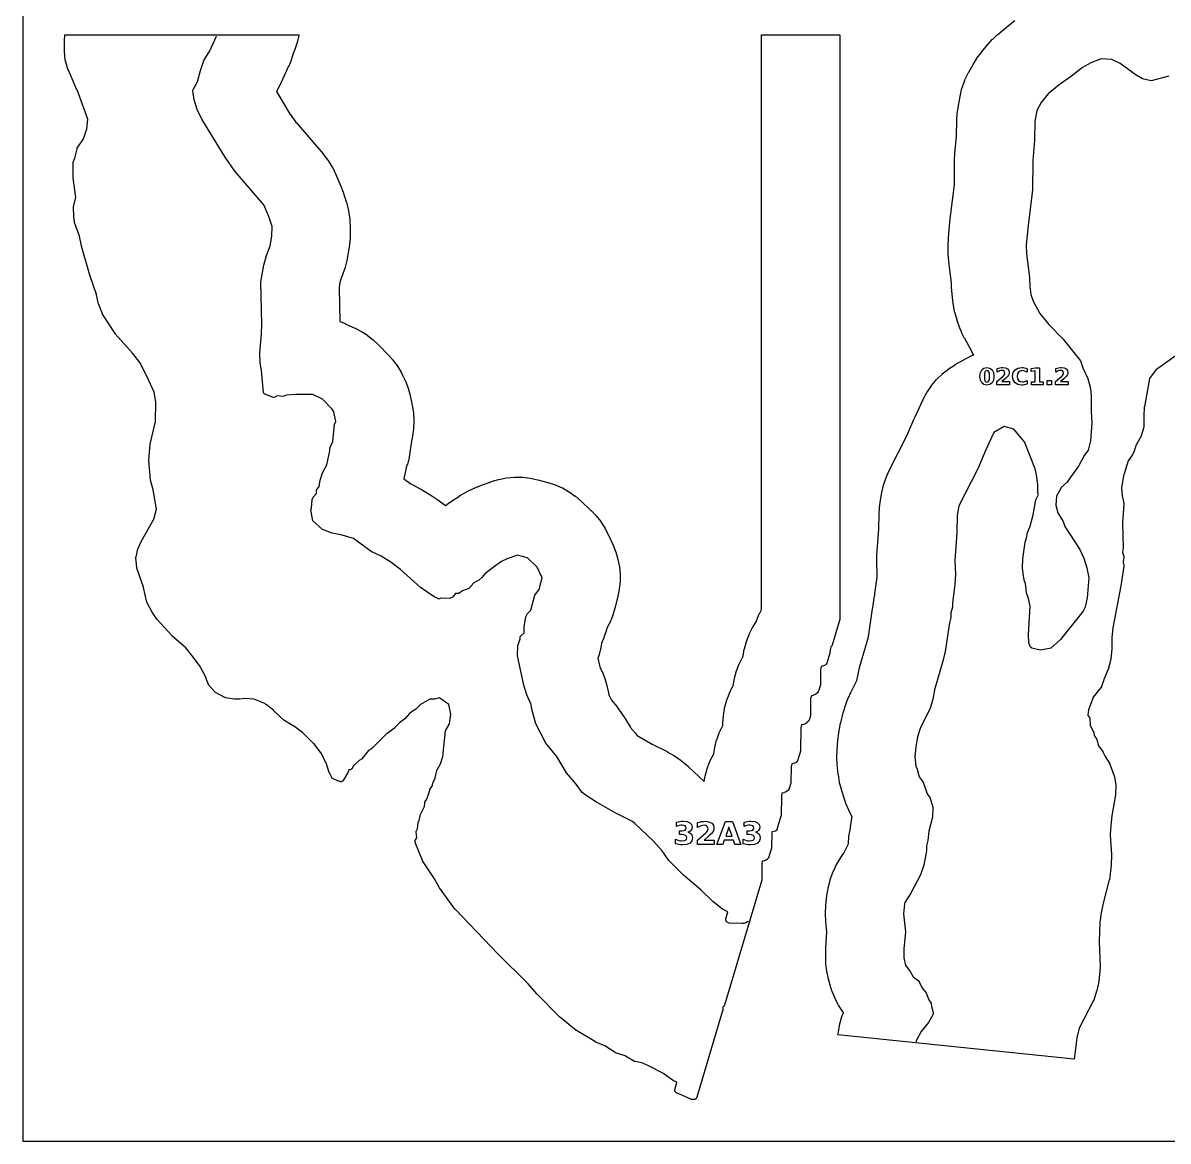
# Model space of a CAD drawing. Header units: millimetres. Extents: x 0 to 841, y 0 to 594.
# Drawn here: x 0 to 293.4, y 0 to 286.5 of the extents above; entities that cross this region are included whole.
import ezdxf

# ---------------------------------------------------------------- set-up
doc = ezdxf.new("R2010")
doc.units = ezdxf.units.MM
for name, color, linetype in [('CUT', 1, 'Continuous'), ('ENGRAVE', 5, 'Continuous'), ('SHEET_EDGE_DO_NOT_CUT', 8, 'Continuous')]:
    doc.layers.add(name, color=color, linetype=linetype)

msp = doc.modelspace()

# ---------------------------------------------------------------- linework, layer by layer
at = {"layer": 'CUT'}
msp.add_lwpolyline([(296.07, 201.75), (290.41, 197.77), (290.4, 197.76), (290.39, 197.75), (288.62, 195.44), (288.61, 195.43), (288.61, 195.42), (287.32, 188.2), (287.31, 188.17), (287.17, 185.81), (287.17, 185.79), (287.21, 183.06), (287.21, 183.01), (287.2, 182.96), (287.19, 182.91), (286.53, 180.71), (286.51, 180.66), (286.49, 180.62), (285.16, 178.22), (285.16, 178.21), (285.15, 178.19), (284.84, 177.11), (284.83, 177.07), (284.81, 177.04), (284.25, 175.88), (284.24, 175.85), (284.22, 175.81), (283.22, 174.36), (283.21, 174.35), (283.21, 174.34), (282.11, 170.97), (282.1, 170.94), (281.49, 167.51), (281.49, 167.49), (281.49, 167.48), (281.61, 165.35), (281.61, 165.34), (281.61, 165.33), (282.04, 163.48), (282.05, 163.43), (282.05, 163.38), (282.05, 163.33), (281.69, 158.45), (281.69, 158.43), (281.88, 152.01), (281.88, 151.96), (281.87, 151.92), (281.72, 150.93), (281.72, 150.92), (281.72, 150.91), (282.05, 149.93), (282.06, 149.89), (282.07, 149.85), (282.07, 149.8), (282.07, 149.76), (282.07, 149.71), (281.9, 148.4), (281.9, 148.39), (281.9, 148.37), (282.06, 147.51), (282.07, 147.46), (282.07, 147.4), (282.06, 147.35), (281.31, 142.3), (281.31, 142.28), (279.25, 131.51), (279.24, 131.49), (278.99, 129.06), (278.99, 129.03), (279, 126.12), (278.99, 126.08), (278.77, 123.61), (278.76, 123.58), (278.76, 123.54), (278.17, 121.17), (278.16, 121.13), (278.14, 121.09), (276.92, 118.25), (276.91, 118.22), (276.38, 116.46), (276.36, 116.41), (276.34, 116.37), (276.31, 116.33), (276.29, 116.29), (274.19, 113.73), (274.19, 113.71), (274.18, 113.7), (273.05, 110.53), (273.05, 110.52), (273.05, 110.51), (272.88, 109.12), (272.88, 109.1), (272.88, 109.09), (273.26, 108.51), (273.29, 108.47), (273.31, 108.42), (273.32, 108.37), (273.34, 108.32), (273.34, 108.27), (273.44, 106.55), (273.44, 106.53), (273.44, 106.52), (274.29, 104.92), (274.31, 104.88), (274.32, 104.84), (274.34, 104.79), (274.34, 104.74), (274.43, 103.93), (274.43, 103.92), (274.44, 103.91), (275.07, 103.08), (275.09, 103.04), (275.12, 103), (275.14, 102.96), (275.15, 102.91), (275.59, 101.29), (275.6, 101.28), (275.6, 101.27), (276.65, 99.84), (276.68, 99.8), (276.7, 99.76), (277.26, 98.59), (277.27, 98.57), (278.46, 96.66), (278.49, 96.62), (278.51, 96.57), (279.68, 93.36), (279.69, 93.32), (279.7, 93.28), (280.06, 91.32), (280.06, 91.26), (280.06, 91.21), (279.96, 88.79), (279.95, 88.72), (278.97, 83.37), (278.96, 83.35), (278.71, 80.85), (278.71, 80.84), (278.58, 78.55), (278.58, 78.52), (278.93, 73.37), (278.93, 73.31), (278.81, 70.79), (278.81, 70.75), (278.36, 66.98), (278.35, 66.91), (276.78, 60.95), (276.78, 60.93), (276.27, 58.48), (276.27, 58.46), (275.96, 56.03), (275.96, 56.01), (275.76, 51.2), (275.76, 51.18), (276.02, 44.67), (276.02, 44.6), (275.67, 40.94), (275.66, 40.88), (275.11, 38.49), (275.1, 38.45), (274.35, 36.11), (274.34, 36.07), (274.32, 36.03), (270.6, 28.92), (270.59, 28.91), (270.59, 28.9), (270.01, 26.45), (270.01, 26.43), (269.35, 20.96), (208.81, 27.19), (208.98, 27.93), (208.99, 27.95), (209.23, 29.62), (209.24, 29.67), (209.74, 31.62), (209.76, 31.67), (210.23, 32.95), (210.24, 32.96), (210.23, 32.97), (210.01, 33.28), (210, 33.3), (208.99, 34.82), (208.97, 34.86), (208.11, 36.47), (208.09, 36.51), (207.39, 38.18), (207.38, 38.23), (206.83, 39.97), (206.82, 40), (206.33, 41.87), (206.33, 41.89), (205.97, 43.57), (205.96, 43.61), (205.75, 45.31), (205.74, 45.35), (205.68, 47.07), (205.68, 47.09), (205.69, 49.36), (205.69, 49.38), (205.77, 51.03), (205.77, 51.05), (206, 53.5), (206, 53.52), (206, 53.53), (205.72, 56.29), (205.72, 56.32), (205.63, 58.32), (205.63, 58.38), (205.74, 60.38), (205.74, 60.41), (206, 62.89), (206.01, 62.92), (206.28, 64.72), (206.29, 64.74), (206.35, 65.08), (206.36, 65.11), (206.8, 66.88), (206.82, 66.92), (207.42, 68.63), (207.43, 68.68), (208.19, 70.32), (208.21, 70.37), (209.13, 71.95), (209.14, 71.97), (210.2, 73.62), (210.21, 73.64), (211.47, 76.02), (211.47, 76.03), (211.48, 76.04), (211.53, 76.35), (211.53, 76.38), (211.63, 77.96), (211.64, 78.02), (212.02, 80.21), (212.03, 80.24), (212.06, 80.4), (212.07, 80.43), (212.2, 81.61), (212.2, 81.65), (212.47, 83.1), (212.47, 83.12), (212.47, 83.13), (211.59, 84.76), (211.57, 84.8), (210.85, 86.53), (210.83, 86.57), (210.28, 88.36), (210.27, 88.39), (210.1, 89.03), (210.09, 89.05), (209.82, 89.76), (209.8, 89.81), (209.26, 91.82), (209.25, 91.87), (208.92, 93.94), (208.91, 93.97), (208.65, 96.48), (208.65, 96.51), (208.54, 98.36), (208.54, 98.4), (208.61, 100.25), (208.61, 100.28), (208.81, 102.73), (208.82, 102.75), (209.06, 104.61), (209.07, 104.63), (209.51, 107.12), (209.52, 107.15), (210.17, 109.73), (210.18, 109.77), (210.96, 112.15), (210.96, 112.17), (211.47, 113.56), (211.49, 113.6), (212.1, 114.95), (212.11, 114.96), (213.66, 118.04), (213.66, 118.05), (213.66, 118.06), (213.88, 119.23), (213.88, 119.26), (214.36, 121.3), (214.37, 121.33), (216.33, 128.02), (216.34, 128.03), (216.61, 129.2), (216.61, 129.22), (217.61, 135.82), (217.61, 135.85), (217.78, 136.7), (217.79, 136.73), (217.82, 137.29), (217.82, 137.34), (218.09, 139.17), (218.1, 139.22), (218.28, 139.96), (218.28, 139.97), (218.29, 139.98), (218.3, 140.28), (218.31, 140.31), (218.83, 144.5), (218.83, 144.52), (218.88, 145.46), (218.88, 145.48), (218.79, 148), (218.79, 148.03), (218.82, 150.09), (218.82, 150.12), (219.28, 156.84), (219.28, 156.85), (219.37, 160.73), (219.37, 160.74), (219.45, 162.21), (219.46, 162.25), (219.65, 163.7), (219.66, 163.72), (220.08, 166.18), (220.09, 166.21), (220.52, 168.11), (220.53, 168.16), (221.14, 170), (221.16, 170.05), (221.96, 171.83), (221.97, 171.85), (226.48, 180.72), (226.49, 180.74), (228.25, 184.9), (228.25, 184.91), (228.57, 185.62), (228.57, 185.63), (230.66, 190.08), (230.67, 190.1), (231.61, 191.87), (231.64, 191.92), (232.75, 193.57), (232.78, 193.61), (234.05, 195.14), (234.09, 195.18), (235.51, 196.57), (235.55, 196.61), (237.11, 197.85), (237.15, 197.88), (238.84, 198.96), (238.86, 198.98), (241.51, 200.49), (241.53, 200.5), (243.29, 201.39), (243.34, 201.41), (243.59, 201.51), (243.6, 201.51), (243.59, 201.52), (243.02, 202.47), (243.01, 202.49), (241.29, 205.65), (241.28, 205.67), (240.59, 207.07), (240.57, 207.11), (239.99, 208.56), (239.99, 208.58), (239.38, 210.31), (239.37, 210.33), (238.82, 212.17), (238.81, 212.22), (238.44, 214.1), (238.44, 214.13), (238.15, 216.11), (238.15, 216.15), (237.95, 218.84), (237.95, 218.88), (237.94, 219.85), (237.94, 219.88), (237.29, 224.7), (237.28, 224.73), (237.1, 227.19), (237.1, 227.22), (237.08, 229.5), (237.08, 229.52), (237.16, 231.51), (237.16, 231.53), (237.61, 236.43), (237.61, 236.43), (237.67, 237.05), (237.67, 237.06), (238.65, 245.04), (238.66, 245.07), (238.72, 251.49), (238.72, 251.51), (238.8, 253.02), (238.8, 253.04), (239.19, 257.49), (239.19, 257.51), (239.27, 261.64), (239.27, 261.66), (239.36, 263.24), (239.36, 263.28), (239.58, 264.84), (239.59, 264.86), (240.1, 267.69), (240.11, 267.72), (240.6, 269.81), (240.62, 269.87), (241.34, 271.88), (241.36, 271.93), (242.3, 273.86), (242.32, 273.89), (243.43, 275.88), (243.44, 275.9), (244.39, 277.43), (244.41, 277.47), (245.5, 278.91), (245.51, 278.93), (247.31, 281.1), (247.33, 281.11), (248.46, 282.37), (248.49, 282.4), (249.73, 283.55), (249.75, 283.57), (252.48, 285.9), (252.5, 285.91), (254.16, 287.18)], dxfattribs=at)
msp.add_lwpolyline([(172.5, 10.93), (172.47, 10.89), (172.44, 10.85), (172.41, 10.82), (172.37, 10.8), (172.27, 10.74), (172.23, 10.71), (172.19, 10.69), (172.14, 10.68), (172.1, 10.67), (172.05, 10.66), (171.75, 10.63), (171.69, 10.63), (171.64, 10.63), (171.25, 10.69), (171.21, 10.69), (171.16, 10.71), (171.12, 10.72), (167.44, 12.36), (167.4, 12.38), (167.36, 12.41), (167.32, 12.44), (167.28, 12.47), (167.16, 12.6), (167.13, 12.64), (167.1, 12.67), (167.08, 12.72), (167.06, 12.76), (167.05, 12.8), (167.03, 12.85), (167.01, 13), (167, 13.05), (167, 13.1), (167, 13.15), (167.01, 13.19), (167.02, 13.24), (167.54, 15.04), (167.55, 15.05), (167.54, 15.06), (166.75, 15.44), (166.71, 15.46), (166.67, 15.48), (164.3, 17.18), (164.27, 17.2), (160.14, 19.39), (160.13, 19.4), (158.6, 20.06), (158.59, 20.07), (158.57, 20.07), (156.86, 20.36), (156.82, 20.37), (156.78, 20.38), (156.73, 20.4), (156.69, 20.42), (154.36, 21.8), (154.35, 21.81), (154.34, 21.81), (151.86, 22.64), (151.82, 22.65), (151.78, 22.67), (151.75, 22.69), (149.12, 24.38), (149.11, 24.39), (149.1, 24.39), (146.75, 25.38), (146.69, 25.41), (141.85, 28.31), (141.79, 28.35), (137.49, 31.85), (137.45, 31.88), (131.79, 37.65), (131.77, 37.66), (129.27, 40.47), (129.26, 40.48), (121.77, 47.93), (121.76, 47.94), (110.81, 59.33), (110.77, 59.38), (106.76, 64.87), (106.73, 64.92), (105.64, 66.89), (105.63, 66.91), (102.39, 71.85), (102.36, 71.89), (102.34, 71.94), (100.54, 76.49), (100.52, 76.54), (100.51, 76.59), (100.48, 76.74), (100.48, 76.79), (100.48, 76.84), (100.48, 76.89), (100.49, 76.94), (100.52, 77.07), (100.54, 77.12), (100.56, 77.16), (100.58, 77.21), (100.9, 77.74), (100.91, 77.75), (100.91, 77.76), (100.77, 79.19), (100.77, 79.24), (100.77, 79.29), (100.78, 79.34), (100.79, 79.39), (100.81, 79.43), (100.83, 79.48), (101.13, 80.01), (101.13, 80.03), (101.13, 80.04), (101.27, 81.65), (101.28, 81.7), (101.29, 81.74), (101.31, 81.79), (101.32, 81.83), (101.49, 82.15), (101.49, 82.16), (101.5, 82.17), (101.75, 83.38), (101.76, 83.42), (101.78, 83.46), (101.79, 83.5), (102.9, 85.74), (102.9, 85.75), (102.91, 85.76), (102.99, 86.74), (103, 86.8), (103.01, 86.85), (103.03, 86.9), (103.05, 86.94), (103.08, 86.99), (103.52, 87.62), (103.53, 87.63), (103.53, 87.64), (104.24, 89.97), (104.26, 90.01), (104.28, 90.05), (104.3, 90.09), (104.98, 91.16), (104.98, 91.17), (104.98, 91.19), (105.06, 91.77), (105.07, 91.82), (105.08, 91.87), (105.1, 91.92), (105.61, 93.04), (105.61, 93.05), (105.61, 93.06), (106.05, 94.97), (106.07, 95.02), (106.09, 95.06), (106.11, 95.11), (107, 96.64), (107, 96.65), (107.01, 96.67), (107.56, 98.56), (107.57, 98.57), (107.57, 98.58), (108.28, 105.13), (108.29, 105.17), (108.3, 105.22), (108.32, 105.26), (108.33, 105.3), (108.36, 105.34), (109.34, 106.9), (109.34, 106.91), (109.34, 106.92), (109.63, 109.38), (109.63, 109.39), (109.63, 109.4), (109.16, 111.88), (109.15, 111.89), (109.14, 111.9), (106.78, 113.54), (106.77, 113.55), (106.76, 113.55), (105.43, 113.28), (105.39, 113.28), (105.34, 113.27), (104.28, 113.26), (104.27, 113.26), (104.26, 113.26), (101.89, 111.89), (101.88, 111.89), (101.87, 111.88), (100.59, 110.63), (100.56, 110.6), (100.52, 110.58), (99.08, 109.6), (99.07, 109.59), (99.06, 109.58), (97.92, 108.3), (97.89, 108.27), (97.85, 108.24), (96.52, 107.2), (96.49, 107.18), (95.22, 105.91), (95.17, 105.86), (93.2, 104.38), (93.18, 104.36), (89.37, 100.61), (89.33, 100.58), (89.29, 100.55), (88.58, 100.1), (88.57, 100.09), (88.56, 100.08), (86.87, 97.99), (86.84, 97.96), (86.81, 97.93), (86.77, 97.9), (86.74, 97.87), (86.15, 97.53), (86.14, 97.52), (86.13, 97.51), (84.83, 96.35), (84.82, 96.34), (84.82, 96.32), (84.38, 95.53), (84.36, 95.49), (84.33, 95.45), (84.29, 95.41), (84.25, 95.38), (84.21, 95.35), (84.1, 95.28), (84.06, 95.25), (84.01, 95.23), (83.97, 95.21), (83.92, 95.2), (83.53, 95.14), (83.52, 95.14), (83.51, 95.13), (83.21, 94.37), (83.2, 94.34), (83.18, 94.3), (82.08, 92.43), (82.05, 92.39), (82.02, 92.35), (81.99, 92.32), (81.95, 92.29), (81.91, 92.26), (81.78, 92.18), (81.74, 92.15), (81.7, 92.14), (81.65, 92.12), (81.6, 92.11), (81.56, 92.1), (81.51, 92.1), (81.33, 92.1), (81.28, 92.11), (81.23, 92.11), (81.19, 92.12), (81.14, 92.14), (79.53, 92.81), (79.49, 92.83), (79.46, 92.85), (79.42, 92.88), (79.39, 92.9), (79.25, 93.03), (79.21, 93.06), (79.19, 93.1), (79.16, 93.13), (79.14, 93.17), (78.52, 94.35), (78.5, 94.39), (78.49, 94.43), (77.67, 96.9), (77.65, 96.93), (76.48, 99.36), (76.47, 99.37), (76.46, 99.38), (74.51, 101.89), (74.49, 101.92), (71.76, 104.59), (71.73, 104.61), (69.29, 106.41), (69.27, 106.42), (66.82, 107.91), (66.77, 107.94), (66.73, 107.97), (64.29, 110.3), (64.27, 110.31), (62.32, 111.89), (62.3, 111.91), (61.76, 112.25), (61.75, 112.26), (61.74, 112.26), (59.28, 113.24), (59.27, 113.24), (59.26, 113.25), (56.78, 113.44), (56.77, 113.44), (56.76, 113.44), (55.5, 113.22), (55.45, 113.21), (55.41, 113.21), (54.31, 113.21), (54.27, 113.21), (54.23, 113.21), (51.9, 113.61), (51.84, 113.62), (51.79, 113.64), (51.74, 113.66), (49.32, 114.99), (49.27, 115.02), (49.23, 115.06), (49.19, 115.1), (47.63, 116.83), (47.6, 116.86), (47.57, 116.9), (47.55, 116.94), (47.53, 116.98), (46.58, 119.4), (46.57, 119.42), (45.27, 121.87), (45.26, 121.88), (45.26, 121.88), (43.4, 124.38), (43.4, 124.39), (41.77, 126.37), (41.77, 126.38), (41.76, 126.39), (38.25, 129.4), (38.21, 129.45), (34.33, 133.73), (34.31, 133.76), (34.29, 133.79), (33.15, 135.52), (33.13, 135.55), (31.8, 137.97), (31.78, 138.01), (31.76, 138.05), (31.75, 138.1), (30.9, 141.9), (30.89, 141.92), (29.23, 146.8), (29.21, 146.86), (29.2, 146.92), (28.97, 149.58), (28.97, 149.63), (28.98, 149.68), (28.98, 149.74), (29.46, 151.73), (29.47, 151.77), (29.49, 151.82), (30.21, 153.47), (30.23, 153.52), (33.53, 159.38), (33.54, 159.39), (33.54, 159.4), (34.22, 161.92), (34.23, 161.93), (34.22, 161.94), (33.38, 166.86), (33.37, 166.88), (32.69, 169.35), (32.68, 169.39), (32.68, 169.43), (32.24, 174.34), (32.23, 174.39), (32.24, 174.44), (32.62, 178.56), (32.63, 178.62), (33.94, 184.38), (33.94, 184.39), (33.94, 184.4), (34.05, 189.39), (34.05, 189.41), (34.05, 189.42), (33.65, 191.88), (33.65, 191.89), (33.64, 191.9), (31.77, 196.03), (31.77, 196.04), (30.06, 199.38), (30.05, 199.39), (30.04, 199.4), (28.1, 201.89), (28.09, 201.9), (23.68, 206.86), (23.66, 206.89), (23.64, 206.92), (20.42, 211.92), (20.4, 211.96), (20.38, 212), (19.43, 214.35), (19.42, 214.39), (19.41, 214.43), (18.83, 216.89), (18.82, 216.92), (17.17, 221.89), (17.16, 221.91), (15.04, 229.35), (15.03, 229.38), (14.48, 231.9), (14.47, 231.93), (13.26, 235.37), (13.25, 235.42), (13.24, 235.46), (13.04, 236.9), (13.04, 236.96), (12.99, 239.3), (12.99, 239.36), (13, 239.42), (13.55, 241.88), (13.55, 241.89), (13.55, 241.9), (12.87, 246.8), (12.86, 246.87), (12.85, 250.63), (12.86, 250.68), (12.86, 250.73), (12.87, 250.77), (12.89, 250.82), (13.3, 251.87), (13.31, 251.91), (13.87, 254.3), (13.89, 254.36), (13.91, 254.41), (13.94, 254.46), (15.49, 256.88), (15.49, 256.89), (15.5, 256.9), (15.83, 257.83), (15.83, 257.84), (16.34, 259.38), (16.35, 259.39), (16.35, 259.4), (16.63, 261.88), (16.63, 261.89), (16.63, 261.9), (13.86, 269.37), (13.85, 269.39), (11.64, 274.4), (11.62, 274.46), (10.88, 276.84), (10.87, 276.89), (10.86, 276.94), (10.64, 279.4), (10.64, 279.44), (10.63, 281.9), (10.63, 281.94), (10.73, 283.47), (70.72, 283.47), (70.68, 283.33), (70.68, 283.31), (70.38, 281.85), (70.36, 281.79), (69.71, 279.76), (69.69, 279.71), (69.25, 278.72), (69.25, 278.71), (69.24, 278.71), (69.18, 278.49), (69.18, 278.47), (68.7, 276.97), (68.69, 276.93), (68.1, 275.47), (68.09, 275.46), (66.12, 271.14), (66.11, 271.11), (64.97, 268.98), (64.96, 268.97), (64.97, 268.96), (68.51, 263.09), (68.52, 263.07), (70.04, 260.94), (70.06, 260.92), (76.91, 252.97), (76.92, 252.95), (78.16, 251.35), (78.19, 251.31), (79.26, 249.6), (79.28, 249.56), (80.17, 247.74), (80.18, 247.71), (81.45, 244.74), (81.45, 244.72), (82.03, 243.19), (82.04, 243.17), (82.86, 240.68), (82.87, 240.65), (83.45, 238.49), (83.46, 238.43), (83.79, 236.23), (83.79, 236.17), (83.87, 233.93), (83.87, 233.9), (83.81, 231.43), (83.81, 231.41), (83.7, 229.79), (83.7, 229.75), (83.46, 228.15), (83.46, 228.13), (82.99, 225.67), (82.98, 225.64), (82.58, 223.94), (82.57, 223.9), (82.01, 222.24), (82, 222.22), (81.39, 220.63), (81.39, 220.61), (81.23, 220.04), (81.22, 220.02), (81, 218.71), (81, 218.7), (81, 218.68), (81.17, 210.05), (81.17, 210.04), (81.18, 210.03), (82.57, 209.48), (82.59, 209.47), (85.07, 208.34), (85.09, 208.33), (86.71, 207.5), (86.75, 207.48), (88.27, 206.51), (88.31, 206.48), (89.74, 205.37), (89.77, 205.34), (91.1, 204.09), (91.12, 204.08), (93.6, 201.52), (93.62, 201.51), (94.79, 200.18), (94.82, 200.15), (95.86, 198.73), (95.89, 198.69), (96.81, 197.18), (96.82, 197.16), (97.18, 196.5), (97.19, 196.48), (98.02, 194.77), (98.04, 194.72), (98.7, 192.95), (98.71, 192.91), (99.2, 191.07), (99.21, 191.05), (99.73, 188.57), (99.74, 188.55), (100.05, 186.61), (100.06, 186.56), (100.17, 184.61), (100.17, 184.56), (100.1, 182.61), (100.09, 182.56), (99.82, 180.63), (99.81, 180.58), (99.53, 179.43), (99.52, 179.4), (99.26, 177.07), (99.26, 177.05), (98.97, 175.23), (98.96, 175.18), (98.5, 173.41), (98.49, 173.37), (98.22, 172.61), (98.22, 172.6), (98.21, 172.59), (98.21, 172.56), (97.59, 169.74), (97.58, 169.73), (97.59, 169.72), (99.4, 168.42), (99.41, 168.41), (99.42, 168.4), (100.18, 168.05), (100.2, 168.04), (102.29, 166.92), (102.32, 166.9), (104.79, 165.38), (104.81, 165.36), (106.33, 164.32), (106.35, 164.3), (108.26, 162.87), (108.27, 162.86), (108.28, 162.87), (108.94, 163.38), (108.96, 163.39), (110.33, 164.36), (110.35, 164.37), (111.82, 165.31), (111.84, 165.33), (113.97, 166.51), (114, 166.53), (115.59, 167.29), (115.61, 167.3), (117.47, 168.08), (117.49, 168.09), (119.97, 168.98), (119.99, 168.99), (121.89, 169.56), (121.94, 169.58), (123.89, 169.96), (123.94, 169.96), (125.91, 170.15), (125.96, 170.15), (127.93, 170.13), (127.99, 170.13), (129.95, 169.91), (130, 169.9), (131.95, 169.48), (131.97, 169.47), (134.47, 168.8), (134.49, 168.79), (136.35, 168.19), (136.39, 168.17), (138.17, 167.39), (138.21, 167.37), (139.9, 166.42), (139.94, 166.4), (141.53, 165.28), (141.57, 165.25), (143.05, 163.98), (143.07, 163.96), (145.55, 161.6), (145.57, 161.58), (146.86, 160.23), (146.89, 160.2), (148.04, 158.74), (148.06, 158.7), (149.07, 157.14), (149.09, 157.1), (149.95, 155.44), (149.96, 155.42), (151.2, 152.7), (151.21, 152.68), (151.91, 150.93), (151.93, 150.89), (152.45, 149.09), (152.46, 149.04), (152.82, 147.2), (152.82, 147.15), (153, 145.29), (153, 145.24), (152.99, 143.37), (152.99, 143.32), (152.8, 141.45), (152.8, 141.41), (152.43, 139.56), (152.42, 139.53), (151.69, 136.57), (151.68, 136.54), (151.08, 134.56), (151.06, 134.51), (150.25, 132.62), (150.23, 132.57), (149.59, 131.43), (149.59, 131.42), (149.59, 131.41), (149.49, 131.03), (149.48, 131.01), (148.85, 129.01), (148.83, 128.96), (148.22, 127.57), (148.21, 127.55), (148.21, 127.54), (148.06, 126.5), (148.05, 126.46), (147.63, 124.69), (147.62, 124.65), (147.31, 123.76), (147.31, 123.75), (147.31, 123.74), (147.7, 121.87), (147.71, 121.85), (147.8, 121.55), (147.81, 121.52), (148.36, 120.34), (148.37, 120.32), (149.08, 118.58), (149.1, 118.54), (149.63, 116.75), (149.64, 116.71), (150.01, 114.87), (150.01, 114.84), (150.02, 114.79), (150.03, 114.77), (150.18, 114.19), (150.18, 114.18), (150.19, 114.17), (150.79, 113), (150.79, 112.99), (150.8, 112.98), (152.22, 111.25), (152.24, 111.22), (153.91, 108.86), (153.93, 108.83), (155.55, 106.13), (155.55, 106.12), (155.56, 106.11), (156.93, 104.51), (156.95, 104.49), (157.37, 103.96), (157.38, 103.95), (157.39, 103.94), (161.21, 101.73), (161.23, 101.73), (165.08, 99.81), (165.1, 99.79), (166.92, 98.76), (166.97, 98.73), (168.66, 97.52), (168.69, 97.5), (169.25, 97.05), (169.27, 97.04), (170.51, 95.96), (170.52, 95.94), (174.55, 92.13), (174.56, 92.12), (174.56, 92.13), (174.78, 93.48), (174.79, 93.53), (175.29, 95.42), (175.31, 95.47), (176, 97.3), (176.02, 97.35), (176.9, 99.1), (176.92, 99.15), (176.98, 99.23), (176.98, 99.24), (176.98, 99.25), (177.25, 100.93), (177.26, 100.98), (177.73, 102.79), (177.75, 102.84), (178.39, 104.6), (178.41, 104.64), (179.21, 106.33), (179.24, 106.37), (179.34, 106.55), (179.35, 106.56), (179.35, 106.58), (179.36, 107.04), (179.36, 107.07), (179.48, 108.96), (179.48, 109.01), (179.78, 110.87), (179.79, 110.92), (180.26, 112.74), (180.28, 112.79), (180.93, 114.55), (180.95, 114.6), (181.76, 116.3), (181.79, 116.34), (182, 116.69), (182.01, 116.7), (182.01, 116.71), (182.32, 118.54), (182.33, 118.59), (182.84, 120.47), (182.86, 120.52), (183.55, 122.34), (183.57, 122.38), (184.45, 124.12), (184.47, 124.17), (184.52, 124.23), (184.52, 124.24), (184.52, 124.25), (184.83, 126.07), (184.84, 126.12), (185.36, 127.99), (185.38, 128.04), (186.08, 129.85), (186.1, 129.9), (186.97, 131.63), (187, 131.68), (187.87, 133.05), (187.88, 133.06), (187.88, 133.07), (187.94, 133.26), (187.95, 133.31), (188.67, 135.08), (188.69, 135.13), (189.12, 135.96), (189.13, 135.97), (189.13, 135.98), (189.26, 136.42), (189.26, 136.43), (189.27, 136.44), (189.26, 283.47), (209.27, 283.47), (209.27, 133.59), (209.26, 133.54), (209.26, 133.5), (209.24, 133.45), (207.36, 127.11), (207.35, 127.07), (207.33, 127.03), (207.31, 126.99), (207.28, 126.95), (207.04, 126.63), (207.04, 126.62), (207.03, 126.61), (206.82, 125.85), (206.81, 125.83), (206.81, 125.82), (206.77, 125.19), (206.77, 125.13), (206.75, 125.08), (205.96, 122.45), (205.95, 122.41), (205.93, 122.36), (205.9, 122.32), (205.85, 122.23), (205.82, 122.19), (205.79, 122.16), (205.75, 122.12), (205.71, 122.09), (205.52, 121.96), (205.48, 121.93), (205.44, 121.91), (205.39, 121.89), (204.54, 121.63), (204.53, 121.62), (204.52, 121.61), (204.34, 120.89), (204.34, 120.88), (204.33, 120.87), (204.33, 117.1), (204.33, 117.06), (204.32, 117.01), (204.31, 116.96), (203.82, 115.3), (203.81, 115.26), (203.79, 115.22), (203.77, 115.18), (203.74, 115.14), (203.56, 114.89), (203.53, 114.86), (203.5, 114.83), (203.47, 114.8), (203.14, 114.54), (203.09, 114.51), (203.03, 114.48), (202.56, 114.26), (202.51, 114.24), (202.45, 114.23), (202.03, 114.14), (202.02, 114.14), (202.01, 114.13), (201.82, 113.39), (201.82, 113.38), (201.82, 113.36), (201.77, 109.17), (201.77, 109.13), (201.76, 109.09), (201.65, 108.43), (201.64, 108.38), (201.63, 108.33), (201.61, 108.29), (201.35, 107.77), (201.32, 107.73), (201.3, 107.69), (201.26, 107.65), (200.87, 107.23), (200.83, 107.2), (200.79, 107.17), (200.75, 107.14), (200.25, 106.85), (200.2, 106.83), (200.16, 106.81), (200.11, 106.8), (199.51, 106.65), (199.5, 106.65), (199.5, 106.64), (199.32, 105.92), (199.32, 105.91), (199.32, 105.9), (199.25, 100.08), (199.24, 100.03), (199.24, 99.98), (199.22, 99.94), (198.45, 97.45), (198.44, 97.4), (198.41, 97.36), (198.39, 97.32), (198.36, 97.28), (198.33, 97.24), (198.23, 97.15), (198.2, 97.12), (198.16, 97.09), (198.12, 97.06), (197.81, 96.89), (197.77, 96.87), (197.73, 96.86), (197.69, 96.85), (197, 96.67), (196.99, 96.67), (196.99, 96.65), (196.82, 95.94), (196.82, 95.93), (196.82, 95.92), (196.77, 91.84), (196.76, 91.79), (196.76, 91.75), (196.75, 91.71), (196.36, 90.39), (196.35, 90.35), (196.33, 90.31), (196.31, 90.27), (196.29, 90.24), (196.09, 89.97), (196.06, 89.93), (196.03, 89.9), (196, 89.87), (195.67, 89.6), (195.62, 89.57), (195.56, 89.54), (195.08, 89.31), (195.02, 89.29), (194.97, 89.27), (194.49, 89.18), (194.48, 89.17), (194.48, 89.16), (194.32, 88.47), (194.32, 88.46), (194.32, 88.44), (194.25, 83.39), (194.25, 83.35), (194.24, 83.3), (194.23, 83.25), (193.2, 79.87), (193.19, 79.82), (193.17, 79.78), (193.14, 79.74), (193.12, 79.7), (193.06, 79.63), (193.03, 79.6), (193, 79.57), (192.96, 79.54), (192.93, 79.51), (192.82, 79.45), (192.78, 79.43), (192.73, 79.41), (192.68, 79.39), (191.91, 79.21), (191.9, 79.21), (191.9, 79.2), (191.79, 75.21), (191.79, 75.17), (191.78, 75.12), (191.77, 75.08), (191.04, 72.62), (191.02, 72.57), (191, 72.52), (190.97, 72.47), (190.88, 72.34), (190.85, 72.3), (190.81, 72.27), (190.78, 72.24), (190.74, 72.21), (190.44, 72.02), (190.4, 71.99), (190.35, 71.97), (190, 71.83), (189.95, 71.81), (189.9, 71.8), (189.45, 71.73), (189.44, 71.72), (189.43, 71.71), (189.31, 71.08), (189.31, 71.07), (189.31, 71.06), (189.28, 66.78), (189.27, 66.73), (189.27, 66.69), (189.26, 66.64), (179.73, 34.82), (179.71, 34.77), (179.69, 34.73), (179.63, 34.6), (179.6, 34.56), (179.57, 34.52), (179.54, 34.48), (179.5, 34.45), (179.35, 34.33), (179.34, 34.32), (179.34, 34.31), (179.31, 33.46), (179.3, 33.42), (179.29, 33.38), (179.28, 33.34), (172.66, 11.22), (172.64, 11.17), (172.62, 11.11), (172.53, 10.97), (172.5, 10.93)], close=True, dxfattribs=at)
at = {"layer": 'ENGRAVE'}
for points in [[(180.64, 58.77), (179.27, 59.43), (176.8, 61.37), (173.67, 64.4), (169.25, 68.14), (165.5, 71.89), (163.77, 74.41), (161.56, 76.88), (156.76, 81.43), (156.17, 81.9), (151.75, 84.1), (146.94, 86.88), (144.3, 88.56), (143.3, 89.37), (141.76, 91.48), (139.27, 94.38), (136.77, 98.55), (133.97, 101.96), (131.41, 106.97), (130.41, 110.72), (130.23, 111.89), (129.09, 114.34), (128.32, 116.86), (126.74, 124.39), (126.83, 126.92), (127.43, 128.73), (127.41, 129.14), (127.49, 129.42), (128.42, 130.24), (128.42, 131.89), (128.85, 134.35), (129.3, 135.21), (130.12, 136.03), (131.13, 139.93), (132.28, 141.38), (133.02, 144.37), (131.77, 147.11), (129.27, 149.49), (126.75, 150.16), (124.25, 149.27), (122.64, 148.49), (121.15, 147.53), (118.31, 145.35), (117.57, 144.39), (116.83, 143.78), (115.56, 143.1), (114.22, 141.61), (112.6, 141.05), (111.72, 140.37), (110.86, 140.29), (110.08, 139.43), (109.33, 139.01), (107.06, 139.1), (106.77, 138.98), (106.49, 138.98), (105.33, 139.44), (101.88, 141.86), (96.78, 146.47), (94.28, 148.36), (91.79, 149.9), (89.27, 151.06), (84.66, 154.39), (81.79, 155.29), (79.27, 155.75), (76.78, 156.7), (74.32, 158.94), (73.77, 161.76), (73.96, 162.19), (74.07, 164.43), (74.33, 164.98), (75.24, 165.92), (75.24, 166.84), (75.89, 167.77), (76.13, 169.39), (76.75, 171.22), (77.89, 173.27), (78.68, 176.87), (78.67, 177.55), (79.38, 179.27), (79.87, 183.65), (80.18, 184.39), (79.64, 186.89), (79.27, 187.57), (76.77, 190.15), (74.27, 191.29), (69.84, 191.3), (67.51, 191.14), (66.66, 190.85), (65.17, 190.99), (64.55, 190.61), (64.19, 190.54), (61.99, 191.44), (61.76, 191.61), (61.62, 191.87), (61.13, 197.51), (60.75, 199.46), (60.72, 201.93), (61.12, 206.88), (61.18, 209.38), (60.96, 220.2), (61.69, 224.43), (62.39, 226.92), (63.34, 229.41), (63.81, 231.89), (63.87, 234.39), (63.04, 236.9), (61.77, 239.9), (54.29, 248.57), (51.78, 252.1), (45.86, 261.92), (44.67, 264.34), (43.87, 266.82), (43.56, 269.13), (43.6, 269.48), (44.74, 271.41), (45.49, 274.36), (46.34, 276.89), (47.91, 279.41), (49.63, 283.17)], [(293.57, 272.87), (289.05, 271.7), (286.82, 272.25), (285.23, 273.15), (281.12, 276.15), (279.01, 277.13), (276.22, 277.32), (273.6, 276.33), (271.48, 275.13), (268.66, 272.88), (265.47, 270.69), (262.72, 268.34), (260.9, 266.15), (259.78, 264.14), (259.26, 261.28), (259.17, 256.44), (258.72, 251.29), (258.64, 243.73), (257.52, 234.62), (257.08, 229.71), (257.1, 227.41), (257.93, 221.27), (257.95, 218.98), (258.24, 216.97), (258.85, 215.22), (260.58, 212.04), (262.82, 209.27), (266.55, 205.46), (270.99, 199.99), (271.59, 198.18), (272.81, 195.46), (273.49, 192.86), (273.73, 190.78), (273.67, 186.95), (273.84, 184.04), (273.5, 179.41), (272.9, 177.1), (272, 175.74), (270.47, 172.94), (268.2, 169.92), (267.59, 168.86), (266.08, 167.59), (264.79, 165.23), (264.68, 162.98), (265.12, 161.04), (266.51, 158.79), (266.94, 157.47), (270.81, 151.58), (271.79, 149.39), (272.61, 146.87), (273.1, 144.3), (272.7, 139.23), (272.15, 136.82), (271.68, 135.76), (265.88, 128.55), (263.33, 126.35), (263.05, 126.2), (260.62, 125.79), (258.53, 126.34), (258.15, 126.59), (257.69, 127.72), (257.63, 129.85), (258.06, 137.07), (257.66, 139.02), (257.11, 140.54), (256.86, 142.93), (256.58, 143.49), (256.34, 144.74), (256.12, 146.93), (256.18, 149.18), (256.75, 153.49), (257.14, 154.55), (257.37, 155.94), (258.06, 157.6), (258.8, 160.47), (259.56, 164.36), (260.19, 165.7), (260.03, 166.13), (260.07, 168.24), (259.73, 170.75), (259.33, 172.26), (256.62, 179.19), (253.88, 182.41), (251.44, 183.13), (248.77, 181.6), (246.68, 177.14), (244.64, 172.3), (239.79, 162.77), (239.36, 160.29), (239.26, 155.95), (238.77, 148.74), (238.9, 145.31), (238.76, 142.75), (238.15, 137.84), (238.15, 136.8), (237.72, 135.34), (237.71, 134.17), (237.39, 132.84), (236.27, 125.47), (235.69, 122.96), (233.56, 115.68), (233.11, 113.24), (232.41, 110.82), (229.98, 105.98), (229.2, 103.57), (228.74, 101.06), (228.54, 98.59), (228.8, 96.05), (229.14, 95.32), (229.64, 93.38), (230.68, 91.97), (231.7, 89.02), (232.34, 88.04), (233.13, 85.68), (233.17, 85.4), (233.01, 83.05), (232.08, 79.46), (231.82, 77.03), (231.5, 75.66), (231.49, 74.39), (230.85, 70.71), (229.97, 68.23), (227.5, 63.54), (225.96, 61.15), (225.89, 60.79), (225.62, 58.28), (226.09, 53.6), (225.69, 49.24), (225.68, 46.95), (226.17, 45.05), (227.34, 43.46), (228.11, 42.07), (229.36, 41.14), (229.72, 40.66), (230.34, 39.33), (231.46, 37.96), (232.09, 36.2), (232.71, 35.31), (232.81, 34.5), (233.24, 32.98), (233.19, 32.55), (232, 30.43), (230.16, 28.05), (228.84, 25.69), (228.82, 25.43)], [(185.85, 56.3), (185.68, 56.16), (185.19, 55.9), (184.72, 55.77), (184.23, 55.73), (182.84, 55.85), (181.67, 55.73), (180.95, 55.87), (180.3, 56.2), (180.07, 56.66), (180.09, 56.96), (180.64, 58.77)]]:
    msp.add_lwpolyline(points, dxfattribs=at)
for points in [[(248.8, 195.98), (248.68, 195.02), (248.33, 194.31), (247.77, 193.86), (247, 193.72), (246.24, 193.86), (245.67, 194.31), (245.32, 195.02), (245.2, 195.98), (245.32, 196.95), (245.67, 197.66), (246.24, 198.11), (247, 198.25), (247.77, 198.11), (248.33, 197.66), (248.68, 196.95), (248.8, 195.98)], [(247.67, 195.99), (247.64, 196.69), (247.52, 197.15), (247.31, 197.4), (247, 197.48), (246.69, 197.4), (246.48, 197.15), (246.37, 196.69), (246.33, 195.99), (246.37, 195.29), (246.48, 194.82), (246.69, 194.57), (247, 194.48), (247.31, 194.57), (247.52, 194.82), (247.64, 195.29), (247.67, 195.99)], [(250.82, 194.63), (252.74, 194.63), (252.74, 193.8), (249.56, 193.8), (249.56, 194.63), (251.16, 196.04), (251.35, 196.23), (251.48, 196.42), (251.55, 196.61), (251.58, 196.8), (251.53, 197.08), (251.37, 197.3), (251.13, 197.44), (250.82, 197.48), (250.55, 197.45), (250.25, 197.37), (249.92, 197.23), (249.58, 197.03), (249.58, 198), (249.95, 198.11), (250.33, 198.19), (250.7, 198.24), (251.06, 198.25), (251.76, 198.17), (252.28, 197.91), (252.6, 197.49), (252.71, 196.94), (252.67, 196.6), (252.53, 196.28), (252.24, 195.92), (251.75, 195.45), (250.82, 194.63)], [(257.28, 194.04), (256.97, 193.9), (256.64, 193.8), (256.29, 193.74), (255.93, 193.72), (254.95, 193.87), (254.2, 194.33), (253.72, 195.05), (253.56, 195.98), (253.72, 196.92), (254.2, 197.64), (254.95, 198.1), (255.93, 198.25), (256.29, 198.23), (256.64, 198.17), (256.97, 198.07), (257.28, 197.93), (257.28, 197.02), (256.97, 197.21), (256.66, 197.34), (256.35, 197.41), (256.02, 197.44), (255.48, 197.34), (255.07, 197.05), (254.81, 196.59), (254.73, 195.98), (254.81, 195.38), (255.07, 194.92), (255.48, 194.63), (256.02, 194.53), (256.35, 194.56), (256.66, 194.63), (256.97, 194.76), (257.28, 194.95), (257.28, 194.04)], [(258.37, 194.58), (259.37, 194.58), (259.37, 197.41), (258.34, 197.2), (258.34, 197.96), (259.36, 198.17), (260.43, 198.17), (260.43, 194.58), (261.43, 194.58), (261.43, 193.8), (258.37, 193.8), (258.37, 194.58)], [(265.85, 194.63), (267.77, 194.63), (267.77, 193.8), (264.59, 193.8), (264.59, 194.63), (266.19, 196.04), (266.38, 196.23), (266.51, 196.42), (266.59, 196.61), (266.61, 196.8), (266.56, 197.08), (266.4, 197.3), (266.16, 197.44), (265.85, 197.48), (265.58, 197.45), (265.28, 197.37), (264.95, 197.23), (264.61, 197.03), (264.61, 198), (264.99, 198.11), (265.36, 198.19), (265.73, 198.24), (266.09, 198.25), (266.79, 198.17), (267.31, 197.91), (267.64, 197.49), (267.74, 196.94), (267.7, 196.6), (267.56, 196.28), (267.27, 195.92), (266.78, 195.45), (265.85, 194.63)], [(262.45, 194.93), (263.51, 194.93), (263.51, 193.8), (262.45, 193.8), (262.45, 194.93)], [(170.38, 79.17), (170.9, 78.96), (171.28, 78.64), (171.51, 78.21), (171.59, 77.68), (171.42, 76.92), (170.92, 76.36), (170.11, 76.03), (168.99, 75.91), (168.54, 75.93), (168.08, 75.99), (167.64, 76.08), (167.19, 76.2), (167.19, 77.36), (167.61, 77.18), (168.03, 77.04), (168.44, 76.96), (168.85, 76.94), (169.38, 76.99), (169.76, 77.14), (170, 77.4), (170.08, 77.74), (170, 78.09), (169.76, 78.34), (169.35, 78.5), (168.79, 78.55), (168.19, 78.55), (168.19, 79.52), (168.82, 79.52), (169.32, 79.56), (169.67, 79.69), (169.88, 79.92), (169.95, 80.23), (169.88, 80.53), (169.68, 80.75), (169.35, 80.89), (168.91, 80.94), (168.55, 80.92), (168.18, 80.85), (167.81, 80.75), (167.44, 80.61), (167.44, 81.71), (167.88, 81.82), (168.32, 81.9), (168.76, 81.95), (169.18, 81.96), (170.18, 81.87), (170.88, 81.59), (171.31, 81.12), (171.45, 80.47), (171.38, 80), (171.18, 79.63), (170.85, 79.35), (170.38, 79.17)], [(174.53, 77.13), (177.09, 77.13), (177.09, 76.03), (172.86, 76.03), (172.86, 77.13), (174.98, 79.01), (175.23, 79.27), (175.41, 79.52), (175.51, 79.77), (175.54, 80.03), (175.47, 80.4), (175.27, 80.69), (174.95, 80.87), (174.54, 80.94), (174.17, 80.9), (173.77, 80.79), (173.33, 80.6), (172.87, 80.34), (172.87, 81.62), (173.38, 81.77), (173.88, 81.88), (174.37, 81.94), (174.85, 81.96), (175.78, 81.85), (176.48, 81.5), (176.91, 80.95), (177.06, 80.22), (176.99, 79.76), (176.81, 79.33), (176.43, 78.85), (175.77, 78.23), (174.53, 77.13)], [(182.06, 77.09), (179.71, 77.09), (179.34, 76.03), (177.83, 76.03), (179.99, 81.86), (181.78, 81.86), (183.94, 76.03), (182.43, 76.03), (182.06, 77.09)], [(180.09, 78.17), (181.68, 78.17), (180.89, 80.49), (180.09, 78.17)], [(187.71, 79.17), (188.23, 78.96), (188.6, 78.64), (188.83, 78.21), (188.91, 77.68), (188.74, 76.92), (188.25, 76.36), (187.43, 76.03), (186.31, 75.91), (185.86, 75.93), (185.41, 75.99), (184.96, 76.08), (184.52, 76.2), (184.52, 77.36), (184.94, 77.18), (185.35, 77.04), (185.77, 76.96), (186.17, 76.94), (186.7, 76.99), (187.09, 77.14), (187.33, 77.4), (187.41, 77.74), (187.33, 78.09), (187.08, 78.34), (186.68, 78.5), (186.12, 78.55), (185.52, 78.55), (185.52, 79.52), (186.15, 79.52), (186.64, 79.56), (186.99, 79.69), (187.2, 79.92), (187.27, 80.23), (187.2, 80.53), (187, 80.75), (186.67, 80.89), (186.24, 80.94), (185.87, 80.92), (185.5, 80.85), (185.13, 80.75), (184.77, 80.61), (184.77, 81.71), (185.21, 81.82), (185.65, 81.9), (186.08, 81.95), (186.51, 81.96), (187.5, 81.87), (188.21, 81.59), (188.63, 81.12), (188.77, 80.47), (188.71, 80), (188.5, 79.63), (188.17, 79.35), (187.71, 79.17)]]:
    msp.add_lwpolyline(points, close=True, dxfattribs=at)
at = {"layer": 'SHEET_EDGE_DO_NOT_CUT'}
msp.add_lwpolyline([(0, 0), (841, 0), (841, 594), (0, 594)], close=True, dxfattribs=at)

doc.saveas('drawing.dxf')
